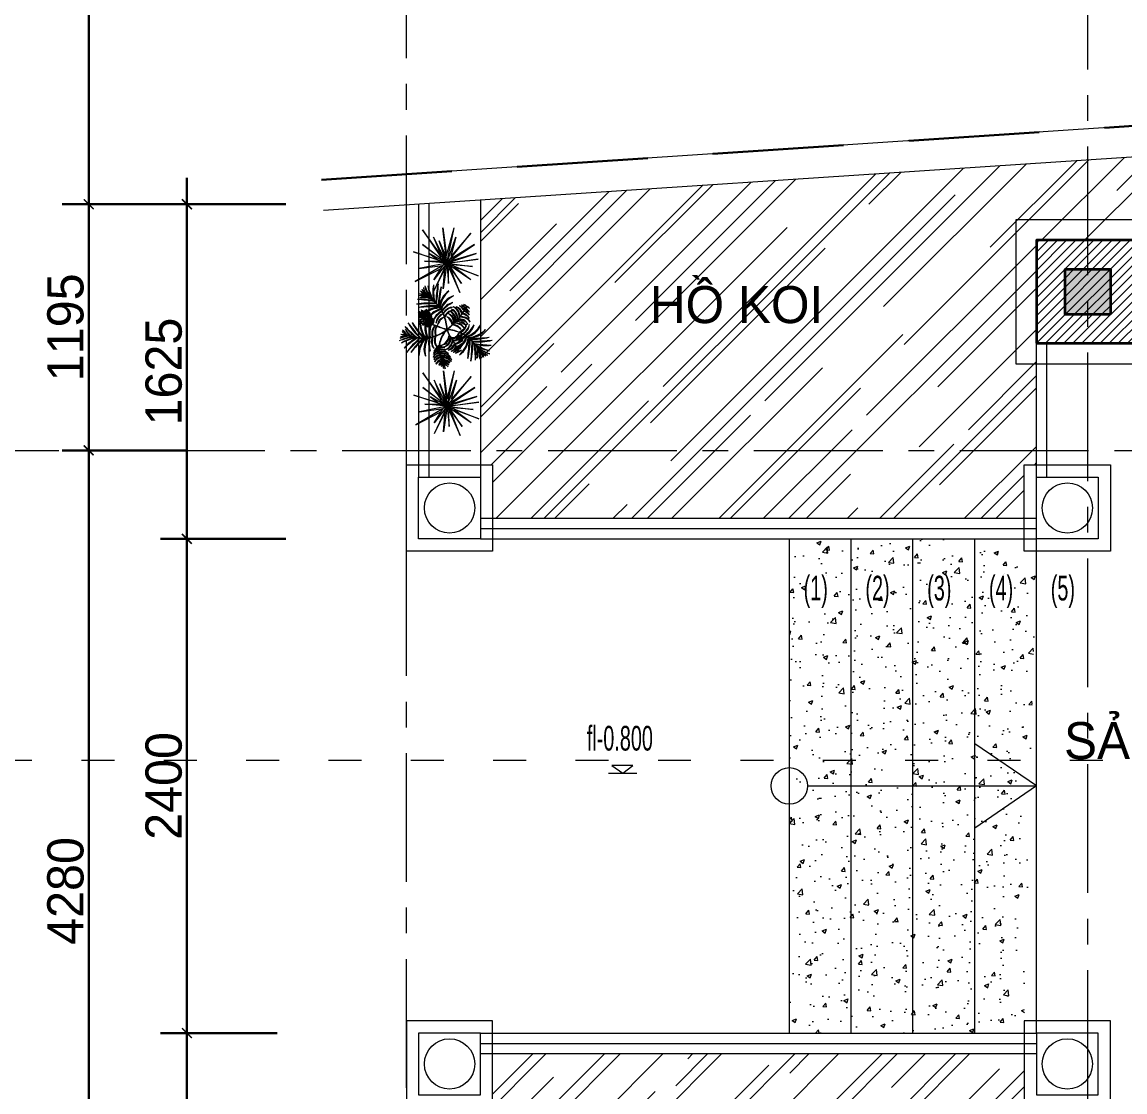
# Model space of a CAD drawing. Header units: millimetres. Extents: x 1832547 to 2001569, y -558009 to -417808.
# Drawn here: x 1881402 to 1886758, y -474091 to -468895 of the extents above; entities that cross this region are included whole.
import ezdxf
from ezdxf.enums import TextEntityAlignment as Align

# ---------------------------------------------------------------- set-up
doc = ezdxf.new("R2010")
doc.units = ezdxf.units.MM
doc.header["$MEASUREMENT"] = 0
for name, pattern in [('ACAD_ISO03W100', [30, 12, -18]), ('CENTER', [2, 1.25, -0.25, 0.25, -0.25]), ('HIDDEN', [9.525, 6.35, -3.175])]:
    doc.linetypes.add(name, pattern=pattern)
doc.layers.get('0').update_dxf_attribs({"linetype": 'CONTINUOUS'})
doc.layers.get('DEFPOINTS').update_dxf_attribs({"linetype": 'CONTINUOUS'})
for name, color, linetype, lineweight in [('CA. TUONG', 30, 'CONTINUOUS', 30), ('CA.cat 30', 30, 'CONTINUOUS', 35), ('CA.cot', 2, 'CONTINUOUS', 35), ('CA.dim 08', 8, 'CONTINUOUS', 13), ('CA.noi that 15', 15, 'CONTINUOUS', 9), ('CA.TEXT', 7, 'CONTINUOUS', 15), ('CA.thay 145', 145, 'CONTINUOUS', 18), ('CA.tim 67', 67, 'CENTER', 9), ('CA.vat lieu 08', 8, 'CONTINUOUS', 5), ('CA.vat lieu 179', 179, 'CONTINUOUS', 5), ('NP-THÉP', 5, 'CONTINUOUS', 15)]:
    doc.layers.add(name, color=color, linetype=linetype, lineweight=lineweight)
doc.styles.add('chu ghi chu', font='nghia5.shx', dxfattribs={"height": 200})
doc.styles.get("Standard").update_dxf_attribs({"font": 'roman.shx'})
doc.styles.add('ZENI2', font='Vhavanb.ttf')
doc.dimstyles.new('CA 80', dxfattribs={"dimscale": 0.8, "dimtxt": 220, "dimasz": 60, "dimexe": 160, "dimexo": 0, "dimgap": 30, "dimtad": 1, "dimdec": 0, "dimrnd": 5, "dimzin": 0, "dimdsep": 46, "dimtxsty": 'Standard', "dimblk": 'ARCHTICK', "dimcen": 0.09, "dimdle": 160, "dimclrd": 256, "dimclre": 256, "dimclrt": 255, "dimadec": 0, "dimazin": 0, "dimtfac": 1, "dimtdec": 0, "dimtix": 1, "dimtmove": 2, "dimatfit": 3, "dimldrblk": 'DOT', "dimfxl": 600, "dimfxlon": 1, "dimtolj": 1, "dimtzin": 0, "dimarcsym": 0})

# ---------------------------------------------------------------- blocks, each defined once
blk = doc.blocks.new('A$C6dc074dd')
at = {"layer": 'CA.TEXT'}
for points in [[(116.9, 37.3), (15.3, 37.3), (68.5, 0), (116.9, 37.3)], [(0, 0), (136.9, 0)]]:
    blk.add_lwpolyline(points, dxfattribs=at)
blk = doc.blocks.new('_ArchTick')
at = {"color": 1, "linetype": 'ByBlock', "const_width": 0.15}
blk.add_lwpolyline([(-0.5, -0.5), (0.5, 0.5)], dxfattribs=at)
blk = doc.blocks.new('*D796')
at = {"layer": 'CA.dim 08', "lineweight": -2, "transparency": 16777216}
for p, q in [((1881725.7, -475382.7), (1881725.7, -470846.7)), ((1882205.7, -470974.7), (1881597.7, -470974.7)), ((1882205.7, -475254.7), (1881597.7, -475254.7))]:
    blk.add_line(p, q, dxfattribs=at)
at = {"layer": 'DEFPOINTS', "color": 0, "transparency": 16777216}
for p in [(1881725.7, -470974.7), (1882326.2, -470974.7), (1882326.2, -475254.7)]:
    blk.add_point(p, dxfattribs=at)
at = {"layer": 'CA.dim 08', "lineweight": -2, "transparency": 16777216, "xscale": 48, "yscale": 48, "zscale": 48}
for p, rotation in [((1881725.7, -470974.7), 90), ((1881725.7, -475254.7), 270)]:
    blk.add_blockref('_ArchTick', p, dxfattribs=dict(at, rotation=rotation))
at = {"layer": 'CA.dim 08', "color": 255, "transparency": 16777216, "insert": (1881613.7, -473114.7), "char_height": 176, "attachment_point": 5, "rotation": 90}
blk.add_mtext('\\A1;4280', dxfattribs=at)
blk = doc.blocks.new('_DOT')
at = {"color": 1, "linetype": 'ByBlock'}
blk.add_line((-0.5, 0), (-1, 0), dxfattribs=at)
at = {"color": 1, "linetype": 'ByBlock', "const_width": 0.5}
blk.add_lwpolyline([(-0.25, 0, 1), (0.25, 0, 1)], format="xyb", close=True, dxfattribs=at)
blk = doc.blocks.new('*D797')
at = {"layer": 'CA.dim 08', "lineweight": -2, "transparency": 16777216}
for p, q in [((1881725.7, -469907.5), (1881725.7, -465966.7)), ((1882205.7, -466094.7), (1881597.7, -466094.7)), ((1882205.7, -469779.5), (1881597.7, -469779.5))]:
    blk.add_line(p, q, dxfattribs=at)
at = {"layer": 'DEFPOINTS', "color": 0, "transparency": 16777216}
for p in [(1881725.7, -466094.7), (1882326.2, -466094.7), (1882378.6, -469779.5)]:
    blk.add_point(p, dxfattribs=at)
at = {"layer": 'CA.dim 08', "lineweight": -2, "transparency": 16777216, "xscale": 48, "yscale": 48, "zscale": 48}
for p, rotation in [((1881725.7, -466094.7), 90), ((1881725.7, -469779.5), 270)]:
    blk.add_blockref('_ArchTick', p, dxfattribs=dict(at, rotation=rotation))
at = {"layer": 'CA.dim 08', "color": 255, "transparency": 16777216, "insert": (1881613.7, -467937.1), "char_height": 176, "attachment_point": 5, "rotation": 90}
blk.add_mtext('\\A1;3685', dxfattribs=at)
blk = doc.blocks.new('*D806')
at = {"layer": 'CA.dim 08', "lineweight": -2, "transparency": 16777216}
for p, q in [((1882202.6, -475532.7), (1882202.6, -473676.7)), ((1882640.4, -473804.7), (1882074.6, -473804.7)), ((1882640.4, -475404.7), (1882074.6, -475404.7))]:
    blk.add_line(p, q, dxfattribs=at)
at = {"layer": 'DEFPOINTS', "color": 0, "transparency": 16777216}
for p in [(1882202.6, -473804.7), (1882640.4, -473804.7), (1882640.4, -475404.7)]:
    blk.add_point(p, dxfattribs=at)
at = {"layer": 'CA.dim 08', "lineweight": -2, "transparency": 16777216, "xscale": 48, "yscale": 48, "zscale": 48}
for p, rotation in [((1882202.6, -473804.7), 90), ((1882202.6, -475404.7), 270)]:
    blk.add_blockref('_ArchTick', p, dxfattribs=dict(at, rotation=rotation))
at = {"layer": 'CA.dim 08', "color": 255, "transparency": 16777216, "insert": (1882090.6, -474604.7), "char_height": 176, "attachment_point": 5, "rotation": 90}
blk.add_mtext('\\A1;1600', dxfattribs=at)
blk = doc.blocks.new('*D807')
at = {"layer": 'CA.dim 08', "lineweight": -2, "transparency": 16777216}
for p, q in [((1882202.6, -473932.7), (1882202.6, -471276.7)), ((1882682.6, -471404.7), (1882074.6, -471404.7)), ((1882640.4, -473804.7), (1882074.6, -473804.7))]:
    blk.add_line(p, q, dxfattribs=at)
at = {"layer": 'DEFPOINTS', "color": 0, "transparency": 16777216}
for p in [(1882202.6, -471404.7), (1884017.5, -471404.7), (1882640.4, -473804.7)]:
    blk.add_point(p, dxfattribs=at)
at = {"layer": 'CA.dim 08', "lineweight": -2, "transparency": 16777216, "xscale": 48, "yscale": 48, "zscale": 48}
for p, rotation in [((1882202.6, -471404.7), 90), ((1882202.6, -473804.7), 270)]:
    blk.add_blockref('_ArchTick', p, dxfattribs=dict(at, rotation=rotation))
at = {"layer": 'CA.dim 08', "color": 255, "transparency": 16777216, "insert": (1882090.6, -472604.7), "char_height": 176, "attachment_point": 5, "rotation": 90}
blk.add_mtext('\\A1;2400', dxfattribs=at)
blk = doc.blocks.new('*D808')
at = {"layer": 'CA.dim 08', "lineweight": -2, "transparency": 16777216}
for p, q in [((1882202.6, -471532.7), (1882202.6, -469651.5)), ((1882682.6, -469779.5), (1882074.6, -469779.5)), ((1882682.6, -471404.7), (1882074.6, -471404.7))]:
    blk.add_line(p, q, dxfattribs=at)
at = {"layer": 'DEFPOINTS', "color": 0, "transparency": 16777216}
for p in [(1882202.6, -469779.5), (1883328, -469779.5), (1884017.5, -471404.7)]:
    blk.add_point(p, dxfattribs=at)
at = {"layer": 'CA.dim 08', "lineweight": -2, "transparency": 16777216, "xscale": 48, "yscale": 48, "zscale": 48}
for p, rotation in [((1882202.6, -469779.5), 90), ((1882202.6, -471404.7), 270)]:
    blk.add_blockref('_ArchTick', p, dxfattribs=dict(at, rotation=rotation))
at = {"layer": 'CA.dim 08', "color": 255, "transparency": 16777216, "insert": (1882090.6, -470592.1), "char_height": 176, "attachment_point": 5, "rotation": 90}
blk.add_mtext('\\A1;1625', dxfattribs=at)
blk = doc.blocks.new('*D811')
at = {"layer": 'CA.dim 08', "lineweight": -2, "transparency": 16777216}
for p, q in [((1881725.7, -469651.5), (1881725.7, -471102.7)), ((1882001.2, -469779.5), (1881597.7, -469779.5)), ((1882001.2, -470974.7), (1881597.7, -470974.7))]:
    blk.add_line(p, q, dxfattribs=at)
at = {"layer": 'DEFPOINTS', "color": 0, "transparency": 16777216}
for p in [(1882001.2, -469779.5), (1881725.7, -470974.7), (1882001.2, -470974.7)]:
    blk.add_point(p, dxfattribs=at)
at = {"layer": 'CA.dim 08', "lineweight": -2, "transparency": 16777216, "xscale": 48, "yscale": 48, "zscale": 48}
for p, rotation in [((1881725.7, -469779.5), 90), ((1881725.7, -470974.7), 270)]:
    blk.add_blockref('_ArchTick', p, dxfattribs=dict(at, rotation=rotation))
at = {"layer": 'CA.dim 08', "color": 255, "transparency": 16777216, "insert": (1881613.7, -470377.1), "char_height": 176, "attachment_point": 5, "rotation": 90}
blk.add_mtext('\\A1;1195', dxfattribs=at)
blk = doc.blocks.new('A$Ccce9e104')
at = {"layer": 'CA.vat lieu 08'}
h = blk.add_hatch(color=256, dxfattribs=at)
h.dxf.hatch_style = 1
h.paths.add_polyline_path([(220, 220), (220, 0), (0, 0), (0, 220)])
at = {"layer": 'CA.cot'}
blk.add_lwpolyline([(220, 220), (220, 0), (0, 0), (0, 220)], close=True, dxfattribs=at)
blk = doc.blocks.new('222222222222222333')
at = {"layer": 'CA.vat lieu 179'}
h = blk.add_hatch(dxfattribs=at)
h.set_pattern_fill('ANSI31', color=256, scale=250, double=1)
h.set_pattern_definition([(45, (-7076907.124, 953930.03), (-22.09708691, 22.09708691), [])])
h.paths.add_polyline_path([(-250, -250), (250, -250), (250, 250), (-250, 250)])
at = {"layer": 'CA.cat 30'}
blk.add_lwpolyline([(-250, -250), (250, -250), (250, 250), (-250, 250)], close=True, dxfattribs=at)
at = {"layer": 'CA.thay 145'}
blk.add_lwpolyline([(-350, -350), (350, -350), (350, 350), (-350, 350)], close=True, dxfattribs=at)
at = {"layer": 'CA.cot', "rotation": 270}
blk.add_blockref('A$Ccce9e104', (-110, 110), dxfattribs=at)
blk = doc.blocks.new('cay')
for p, q in [((966236, -116595), (966013, -116286)), ((966013, -116286), (966185, -116544)), ((966236, -116595), (966202, -116269)), ((966202, -116269), (966236, -116526)), ((966236, -116595), (966305, -116269)), ((966236, -116526), (966305, -116269)), ((966236, -116595), (966116, -116355)), ((966116, -116355), (966182, -116520)), ((966236, -116595), (966168, -116389)), ((966168, -116389), (966231, -116548)), ((966236, -116595), (966459, -116321)), ((966236, -116595), (966322, -116355)), ((966459, -116321), (966274, -116534)), ((966322, -116355), (966274, -116534)), ((966236, -116595), (965928, -116492)), ((965928, -116492), (966150, -116561)), ((966236, -116595), (966013, -116423)), ((966013, -116423), (966219, -116578)), ((966236, -116595), (966493, -116423)), ((966493, -116423), (966270, -116561)), ((966236, -116595), (965945, -116766)), ((966236, -116595), (965979, -116646)), ((966236, -116595), (966030, -116578)), ((966030, -116578), (966185, -116578)), ((966236, -116595), (966082, -116509)), ((966082, -116509), (966150, -116561)), ((966236, -116595), (966116, -116852)), ((966236, -116595), (966116, -116749)), ((966236, -116595), (966202, -116835)), ((966236, -116595), (966510, -116509)), ((966236, -116595), (966528, -116561)), ((966236, -116595), (966356, -116869)), ((966236, -116595), (966528, -116715)), ((966236, -116595), (966253, -116784)), ((966236, -116595), (966476, -116629)), ((966236, -116595), (966373, -116784)), ((966236, -116595), (966459, -116749)), ((966510, -116509), (966270, -116578)), ((966528, -116561), (966270, -116595)), ((965945, -116766), (966178, -116649)), ((965979, -116646), (966199, -116617)), ((966116, -116749), (966199, -116617)), ((966219, -116646), (966116, -116852)), ((966202, -116835), (966219, -116646)), ((966253, -116784), (966253, -116646)), ((966373, -116784), (966270, -116629)), ((966356, -116869), (966270, -116646)), ((966476, -116629), (966288, -116612)), ((966528, -116715), (966305, -116629)), ((966305, -116629), (966459, -116749)), ((966116, -116852), (966116, -116852)), ((966093, -117157), (966093, -117157)), ((966099, -117163), (966099, -117163)), ((966124, -117174), (966125, -117174)), ((966126, -117171), (966126, -117171)), ((966150, -117168), (966150, -117168)), ((966257, -117264), (966257, -117264)), ((966236, -117918), (966013, -117610)), ((966013, -117610), (966185, -117867)), ((966236, -117918), (966202, -117592)), ((966202, -117592), (966236, -117850)), ((966208, -117539), (966219, -117573)), ((966236, -117918), (966305, -117592)), ((966236, -117850), (966305, -117592)), ((966236, -117918), (966116, -117678)), ((966116, -117678), (966182, -117844)), ((966236, -117918), (966168, -117712)), ((966168, -117712), (966231, -117872)), ((966236, -117918), (966459, -117644)), ((966236, -117918), (966322, -117678)), ((966459, -117644), (966274, -117857)), ((966322, -117678), (966274, -117857)), ((966236, -117918), (965928, -117815)), ((965928, -117815), (966150, -117884)), ((966236, -117918), (966013, -117747)), ((966013, -117747), (966219, -117901)), ((966236, -117918), (966493, -117747)), ((966493, -117747), (966270, -117884)), ((966236, -117918), (965945, -118090)), ((966236, -117918), (965979, -117970)), ((966236, -117918), (966030, -117901)), ((966030, -117901), (966185, -117901)), ((966236, -117918), (966082, -117832)), ((966082, -117832), (966150, -117884)), ((966236, -117918), (966116, -118175)), ((966236, -117918), (966116, -118072)), ((966236, -117918), (966202, -118158)), ((966236, -117918), (966510, -117832)), ((966236, -117918), (966528, -117884)), ((966236, -117918), (966356, -118192)), ((966236, -117918), (966528, -118038)), ((966236, -117918), (966253, -118107)), ((966236, -117918), (966476, -117952)), ((966236, -117918), (966373, -118107)), ((966236, -117918), (966459, -118072)), ((966510, -117832), (966270, -117901)), ((966528, -117884), (966270, -117918)), ((965945, -118090), (966178, -117973)), ((965979, -117970), (966199, -117940)), ((966116, -118072), (966199, -117940)), ((966219, -117970), (966116, -118175)), ((966202, -118158), (966219, -117970)), ((966253, -118107), (966253, -117970)), ((966373, -118107), (966270, -117952)), ((966356, -118192), (966270, -117970)), ((966476, -117952), (966288, -117935)), ((966528, -118038), (966305, -117952)), ((966305, -117952), (966459, -118072))]:
    blk.add_line(p, q)
for points in [[(966418, -117002, 0.00206), (966421, -116996, 0.086941)], [(966420, -117003, 0.001961), (966424, -116997)], [(966301, -117150, 0.179749), (966268, -117077, -0.347789)], [(966269, -117044, -0.003736), (966271, -117043, 0.294809)], [(966318, -117101, 0.246361), (966271, -117043, -0.048035), (966294, -117035, -0.195329), (966332, -117112, 0.032147)], [(966280, -117081, -0.229229), (966305, -117146)], [(966294, -117035, -0.001903), (966295, -117034, 0.004287), (966294, -117034, 0.359478)], [(966317, -117134, 0.089256), (966308, -117094, 0.239259)], [(966318, -117132, 0.097476), (966318, -117101, 0.362473)], [(966350, -117096, 0.00072), (966352, -117094, 0.086941)], [(966352, -117098, 0.000569), (966354, -117097)], [(966374, -117066, 0.002758), (966379, -117059, 0.086941)], [(966377, -117067, 0.002406), (966381, -117061)], [(966393, -117039, 0.002878), (966398, -117032, 0.086941)], [(966396, -117041, 0.002559), (966401, -117034)], [(966406, -117020, 0.002622), (966411, -117013, 0.086941)], [(966409, -117021, 0.00239), (966413, -117015)], [(966294, -117162, -0.290683), (966365, -117211, 0.200061), (966288, -117167, 0.204545)], [(966367, -117171, 0.148044), (966304, -117152, 0.236606)], [(966307, -117148, -0.183268), (966363, -117159, 0.232701)], [(966353, -117139, 0.075449), (966319, -117136, 0.232803)], [(966348, -117131, 0.085229), (966321, -117134, 0.351414)], [(966333, -117116, 0.003602), (966334, -117114, -0.039649)], [(966334, -117120, -0.009368), (966338, -117119, 0.377655)], [(966337, -117117, 0.003168), (966336, -117118, 0.391787)], [(966371, -117231, 0.237435), (966414, -117177, -0.008495), (966416, -117180, 0.01585), (966414, -117176, 0.048298), (966415, -117161, -0.020925), (966412, -117171, 0.248521), (966348, -117131, 0.02818)], [(966353, -117139, -0.14981), (966411, -117174, -0.124183), (966372, -117224, 0.098921)], [(966367, -117171, -0.081837), (966394, -117196, 0.153952), (966363, -117159, 0.041473)], [(966412, -117171, -0.005146), (966411, -117174, 0.369533)], [(966414, -117177, 0.005309), (966414, -117176, -0.020925)], [(966351, -117239, -0.363818), (966274, -117299, 0.196473), (966351, -117239, 0.196473)], [(966277, -117340, 0.075374), (966287, -117307, 0.251822)], [(966288, -117309, -0.088667), (966286, -117337, 0.251822)], [(966350, -117285, -0.129352), (966294, -117312, 0.431375), (966294, -117312, 0.119795), (966338, -117302)], [(966304, -117329, -0.003436), (966309, -117338, 0.029333), (966323, -117337, 0.094066), (966402, -117265, 0.016631), (966381, -117253, -0.1786)], [(966335, -117385, 0.140523), (966418, -117276, 0.010124), (966406, -117268, -0.138829), (966342, -117331, 0.106077), (966383, -117304, -0.267567), (966313, -117345, -0.007749), (966325, -117367, 0.133418), (966377, -117337, -0.197101), (966329, -117374, -0.003808), (966335, -117386)], [(966313, -117290, 0.160202), (966359, -117271, 0.366572)], [(966334, -117305, 0.144874), (966392, -117274, -0.254884), (966325, -117313, -0.048866)], [(966334, -117305, -0.017782), (966326, -117306)], [(966363, -117261, -0.086364), (966329, -117278)], [(966381, -117253, -0.1786), (966338, -117302, -0.008554)], [(966350, -117285, 0.090284), (966378, -117252, 0.008097), (966368, -117246, -0.027842)], [(966372, -117224, -0.043602), (966353, -117236, 0.369533)], [(966354, -117237, 0.058472), (966371, -117231, -0.020925)], [(966363, -117261, 0.035297), (966375, -117251, -0.366572), (966375, -117251, -0.08219), (966359, -117271, -0.031169)], [(966378, -117252, -0.002616), (966381, -117253)], [(966384, -117251, 0.003177), (966380, -117249, 0.040866)], [(966402, -117265, -0.003885), (966406, -117268)], [(966408, -117266, 0.004157), (966403, -117263, 0.040866)], [(966418, -117276, -0.003104), (966421, -117279)], [(966425, -117277, 0.003859), (966420, -117274, 0.040866)], [(966433, -117288, -0.001743), (966435, -117289)], [(966438, -117288, 0.002276), (966436, -117286, 0.040866)], [(966443, -117296, -0.007125), (966451, -117303)], [(966454, -117302, 0.008209), (966446, -117294, 0.040866)], [(966305, -117312, 0.062421), (966325, -117313, -0.163076)], [(966323, -117337, -0.014945), (966308, -117345, 0.056899), (966342, -117331, 0.197286)], [(966311, -117347, 0.000772), (966310, -117345), (966309, -117344)], [(966327, -117376, 0.002878), (966322, -117368)], [(966375, -117362, -0.082287), (966329, -117394, 0.030096)], [(966332, -117387, 0.003081), (966335, -117385, 0.176085)], [(966469, -117321, -0.004048), (966473, -117325)], [(966475, -117323, 0.003791), (966471, -117319, 0.040866)], [(966488, -117342, -0.006188), (966493, -117349)], [(966493, -117344, 0.004036), (966490, -117340, 0.040866)], [(966505, -117361, 0.005709), (966501, -117354, 0.040866)], [(966512, -117375, -0.010919), (966519, -117389)], [(966518, -117381, 0.006714), (966513, -117372, 0.040866)], [(966532, -117407, 0.003648), (966530, -117402, 0.040866)], [(966540, -117432, -0.000462), (966540, -117432)], [(966543, -117430, 0.000378), (966543, -117430, 0.040866)]]:
    blk.add_lwpolyline(points, format="xyb")
for centre, radius, start, end in [((966448, -116862), 342, 168.9021, 194.4506), ((967329, -116805), 1217, 179.557, 186.8761), ((966674, -116940), 538, 163.6104, 182.7816), ((969976, -117247), 3846, 173.1423, 175.8638), ((966015, -116747), 149, 255.0893, 276.0864), ((966010, -116812), 85.7, 246.6314, 284.0746), ((965975, -116989), 109, 61.6832, 87.6321), ((965834, -117504), 641, 73.045, 76.8486), ((965949, -116931), 87.5, 28.3843, 59.594), ((965884, -116991), 174, 34.4073, 51.1582), ((965929, -116908), 105, 8.2271, 41.1459), ((965659, -117030), 399, 20.0856, 28.6164), ((966273, -116754), 262, 195.1017, 215.6944), ((966166, -116808), 147, 185.7165, 221.2689), ((965884, -117214), 351, 65.3127, 67.04), ((965834, -117504), 641, 72.4667, 73.045), ((965884, -117214), 354, 65.1558, 66.4558), ((965949, -116931), 87.5, 25.9715, 28.3843), ((965884, -117214), 351, 57.3801, 65.2069), ((965884, -117214), 351, 65.2069, 65.3127), ((966586, -116620), 583, 198.4741, 211.5781), ((966297, -116762), 267, 189.3067, 216.3337), ((965884, -117214), 354, 60.935, 65.0692), ((965884, -117214), 354, 65.0692, 65.1558), ((966976, -116556), 949, 195.2983, 203.7473), ((966467, -116747), 411, 188.3549, 206.9813), ((966780, -116999), 623, 162.9042, 178.9663), ((967877, -117096), 1716, 170.6076, 176.6921), ((966355, -117010), 185, 122.3971, 178.4618), ((966426, -117047), 257, 131.5197, 171.2622), ((966346, -117065), 173, 106.5323, 164.4426), ((966412, -117121), 249, 117.5425, 157.0654), ((966066, -117502), 538, 82.7264, 101.8489), ((966111, -120818), 3846, 89.5963, 92.3171), ((966004, -117272), 342, 71.6757, 96.5572), ((965878, -118145), 1217, 78.6148, 85.9023), ((966115, -117613), 623, 86.2551, 102.5551), ((966124, -118715), 1716, 88.7552, 94.8517), ((966028, -117022), 113, 66.6506, 111.5816), ((966015, -117133), 218, 71.0609, 97.5626), ((965884, -117214), 354, 60.0989, 60.935), ((965884, -117214), 354, 56.1424, 60.0989), ((965884, -117214), 351, 54.8777, 57.3801), ((965884, -117214), 354, 54.6037, 56.1424), ((965884, -117214), 351, 49.6225, 54.8777), ((965884, -117214), 354, 52.3396, 54.6037), ((965884, -117214), 354, 51.0311, 52.3396), ((965884, -117214), 354, 48.9943, 51.0311), ((965884, -117214), 351, 48.2043, 49.6225), ((965884, -117214), 354, 48.0693, 48.9943), ((965884, -117214), 351, 44.5395, 48.2043), ((965884, -117214), 354, 44.4674, 48.0693), ((965884, -117214), 351, 43.6118, 44.5395), ((965884, -117214), 354, 43.5985, 44.4674), ((965884, -117214), 351, 39.3927, 43.6118), ((965884, -117214), 354, 39.7245, 43.5985), ((965884, -117214), 351, 37.7599, 39.3927), ((965884, -117214), 354, 37.8432, 39.7245), ((965884, -117214), 351, 36.001, 37.7599), ((965884, -117214), 354, 36.2247, 37.8432), ((966331, -117121), 164, 104.1816, 148.7495), ((966417, -117217), 285, 116.4412, 141.8382), ((966273, -117077), 80.4, 347.8447, 71.9154), ((966236, -117097), 115, 0.4592, 56.997), ((966301, -117076), 80.4, 12.2073, 71.9154), ((966263, -117096), 115, 14.9172, 56.997), ((966327, -117069), 80.4, 27.4467, 71.9154), ((966290, -117088), 115, 25.3312, 56.997), ((966347, -117061), 80.4, 37.28, 71.9154), ((966309, -117081), 115, 32.2945, 56.997), ((966368, -117056), 80.4, 47.1995, 71.9154), ((966330, -117076), 115, 40.2203, 56.997), ((965728, -116580), 809, 327.637, 328.5431), ((965728, -116580), 812, 327.5971, 328.579), ((966421, -117032), 29.5, 34.365, 90.8018), ((966429, -116971), 27, 255.2037, 258.5786), ((966416, -117029), 32.3, 23.6753, 75.4825), ((965996, -117026), 35.5, 226.3267, 275.7028), ((965993, -117039), 25.9, 211.5261, 281.6155), ((965951, -117019), 104, 282.0833, 310.7471), ((963540, -112991), 4757, 300.818, 301.1188), ((965975, -117041), 35.5, 273.7009, 314.7466), ((965949, -117008), 86.4, 289.256, 309.6479), ((965982, -117053), 36.9, 262.3804, 312.7495), ((965980, -117046), 51.4, 266.6305, 307.6985), ((965990, -117065), 35.3, 247.901, 312.3841), ((965969, -117075), 34.2, 24.4963, 74.0527), ((965940, -117102), 71.9, 34.3767, 57.1816), ((965980, -117062), 58.7, 281.5428, 316.7221), ((966079, -117026), 89.3, 205.176, 207.0579), ((965998, -117064), 0, 154.0795, 154.0795), ((966293, -116912), 331, 207.7778, 209.2789), ((965946, -117043), 57.9, 341.6979, 14.256), ((965967, -117048), 39.8, 333.3645, 29.0149), ((966193, -116967), 214, 207.2134, 209.1685), ((966193, -116967), 217, 209.4481, 211.151), ((965954, -117038), 61.6, 326.8987, 8.126), ((966193, -116967), 214, 209.1685, 210.8691), ((966193, -116967), 217, 211.151, 213.3718), ((965962, -117047), 56.1, 327.1626, 18.0906), ((966193, -116967), 214, 210.8691, 211.6075), ((966157, -117192), 185, 142.4762, 143.0623), ((966188, -117267), 257, 133.5384, 133.9397), ((966157, -117192), 185, 135.7427, 142.4762), ((966188, -117267), 257, 130.0501, 133.5384), ((966193, -116967), 214, 211.6886, 213.1894), ((966193, -116967), 217, 213.3718, 214.641), ((965951, -117039), 77.6, 323.7989, 336.7422), ((966193, -116967), 214, 213.1894, 214.4543), ((966232, -116936), 267, 215.3871, 217.1353), ((965964, -117048), 66.5, 322.2189, 345.2084), ((966193, -116967), 214, 214.4543, 216.4286), ((966143, -117009), 152, 215.6415, 218.0232), ((965949, -117040), 90.1, 322.2833, 348.3918), ((966193, -116967), 214, 216.4286, 218.3996), ((966188, -117267), 257, 128.4101, 130.0501), ((966207, -116956), 235, 218.6099, 221.435), ((965951, -117039), 77.6, 341.6569, 5.0735), ((965954, -117050), 87.4, 324.4251, 356.4472), ((966157, -117192), 185, 133.7054, 135.7427), ((966193, -116967), 214, 218.3996, 221.3077), ((965964, -117048), 66.5, 350.6527, 13.7734), ((966188, -117267), 257, 125.7523, 128.4101), ((966157, -117192), 185, 129.7957, 133.7054), ((965957, -117049), 96.2, 321.6858, 1.0051), ((965971, -117057), 85.5, 319.403, 7.6499), ((966188, -117267), 257, 124.761, 125.7523), ((965954, -117050), 87.4, 0.9888, 14.2105), ((965949, -117040), 90.1, 353.1429, 7.2078), ((966157, -117192), 185, 128.7567, 129.7957), ((966157, -117192), 185, 124.5213, 128.7567), ((966188, -117267), 257, 121.6912, 124.761), ((965957, -117055), 110, 322.3912, 7.6991), ((965971, -117057), 85.5, 12.5063, 23.5338), ((965957, -117049), 96.2, 5.4885, 15.7577), ((966157, -117192), 185, 123.8055, 124.5213), ((966259, -117262), 249, 136.2481, 146.213), ((966188, -117267), 257, 120.9742, 121.6912), ((966157, -117192), 185, 120.028, 123.8055), ((966209, -117192), 173, 145.2862, 153.1622), ((966188, -117267), 257, 118.315, 120.9742), ((965987, -117070), 93.9, 318.0066, 347.7301), ((965997, -117079), 87.3, 318.3561, 355.9903), ((965978, -117065), 93.3, 20.7063, 23.646), ((965957, -117055), 110, 11.7655, 14.3577), ((966157, -117192), 185, 86.5573, 119.7822), ((966157, -117192), 185, 119.7822, 120.028), ((966188, -117267), 257, 117.8751, 118.315), ((965978, -117065), 93.3, 342.0564, 16.0934), ((966209, -117192), 173, 137.8704, 145.2862), ((966188, -117267), 257, 94.1086, 117.8751), ((966012, -117085), 80.1, 314.7318, 5.1296), ((966027, -117097), 68.7, 314.3775, 16.4674), ((965997, -117079), 87.3, 3.8825, 20.8369), ((965987, -117070), 93.9, 356.2401, 13.7247), ((966259, -117262), 249, 134.6217, 136.2481), ((966209, -117192), 173, 136.3908, 137.8704), ((966047, -117106), 57.2, 308.6491, 1.5678), ((966209, -117192), 173, 100.2614, 136.3908), ((966259, -117262), 249, 108.3294, 134.6217), ((966045, -117112), 59.7, 315.6347, 6.9752), ((966093, -117078), 0.628, 101.2006, 162.6526), ((966260, -117187), 164, 115.7628, 161.2778), ((966349, -117281), 285, 123.5964, 149.0181), ((966256, -117179), 124, 135.738, 167.1043), ((966231, -117155), 95.3, 107.8956, 148.7327), ((966226, -117171), 76.5, 98.6993, 178.2029), ((966272, -117211), 130, 116.4514, 160.328), ((965884, -117214), 351, 35.6014, 36.001), ((966256, -117179), 124, 115.5055, 135.738), ((965884, -117214), 354, 35.703, 36.2247), ((965884, -117214), 351, 33.1795, 35.6014), ((965884, -117214), 354, 33.46, 35.703), ((965884, -117214), 351, 32.468, 33.1795), ((965884, -117214), 354, 32.5756, 33.46), ((965884, -117214), 351, 30.0288, 32.468), ((965884, -117214), 354, 30.2667, 32.5756), ((965884, -117214), 351, 29.193, 30.0288), ((965884, -117214), 354, 29.3139, 30.2667), ((965884, -117214), 351, 25.2737, 29.193), ((965884, -117214), 354, 25.6304, 29.3139), ((965884, -117214), 351, 24.7264, 25.2737), ((966290, -117100), 95.3, 87.5895, 155.7864), ((965884, -117214), 354, 24.9024, 25.6304), ((965884, -117214), 351, 22.9912, 24.7264), ((966312, -117127), 124, 98.355, 149.7951), ((965884, -117214), 354, 22.8947, 24.9024), ((965884, -117214), 351, 1.0304, 22.9912), ((965884, -117214), 354, 1.1999, 22.8947), ((966290, -117111), 76.5, 151.9206, 165.3061), ((966327, -117160), 130, 138.5012, 148.4876), ((966290, -117111), 76.5, 87.1991, 151.9206), ((966327, -117160), 130, 116.5039, 138.5012), ((966173, -117188), 115, 11.6519, 56.997), ((966211, -117169), 80.4, 6.0584, 71.9154), ((966225, -117140), 80.4, 46.8501, 71.9154), ((966187, -117159), 115, 45.5105, 56.997), ((966202, -117137), 115, 21.7247, 54.0588), ((966255, -117100), 80.4, 349.382, 71.9154), ((966217, -117119), 115, 47.9148, 56.997), ((965728, -116580), 809, 318.5692, 320.3414), ((965728, -116580), 812, 318.5511, 320.318), ((965728, -116580), 809, 320.5065, 323.0188), ((966361, -117212), 115, 37.8333, 94.4927), ((965728, -116580), 812, 320.4483, 323.0639), ((966378, -117173), 80.4, 22.9149, 107.5298), ((966355, -117180), 115, 37.8333, 79.0363), ((965728, -116580), 809, 323.6508, 325.355), ((965728, -116580), 812, 323.6154, 325.3913), ((966371, -117141), 80.4, 22.9149, 82.833), ((966353, -117147), 115, 37.8333, 68.2309), ((965728, -116580), 809, 326.0146, 327.0361), ((965728, -116580), 812, 325.9778, 327.0495), ((966370, -117108), 80.4, 22.9149, 67.5154), ((966354, -117122), 115, 37.8333, 61.1461), ((966370, -117083), 80.4, 22.9149, 57.6262), ((966723, -116334), 1217, 224.0824, 231.3699), ((966134, -116992), 342, 213.4275, 238.309), ((966035, -117090), 218, 212.4221, 238.9238), ((965959, -117171), 113, 198.403, 243.334), ((968920, -114796), 3846, 217.6676, 220.3884), ((966351, -116892), 538, 208.1357, 227.2583), ((967317, -116157), 1716, 215.1329, 221.2295), ((966467, -116858), 623, 207.4296, 223.7296), ((965981, -117062), 59, 262.4715, 280.674), ((965985, -117083), 53.5, 265.8014, 274.2253), ((965993, -117091), 47.2, 254.5686, 264.0632), ((966172, -117160), 185, 173.1023, 223.4274), ((966172, -117160), 185, 167.3186, 172.6491), ((966172, -117160), 185, 172.6491, 173.1023), ((965985, -117083), 53.5, 277.0891, 328.4415), ((965993, -117091), 47.2, 267.533, 329.2506), ((966249, -117136), 257, 176.3142, 180.0324), ((966249, -117136), 257, 180.0324, 180.4603), ((966249, -117136), 257, 180.4603, 215.8761), ((966172, -117160), 185, 166.9224, 167.3186), ((966249, -117136), 257, 176.045, 176.3142), ((966000, -117104), 47, 263.1659, 335.0875), ((966008, -117109), 43.9, 252.4645, 334.0621), ((966013, -117119), 45.2, 262.3371, 303.0671), ((966020, -117121), 44.2, 253.2096, 292.03), ((966021, -117125), 51.4, 279.3135, 285.2926), ((966026, -117120), 55.4, 272.7415, 278.0771), ((966193, -116967), 217, 221.5066, 222.9259), ((966193, -116967), 214, 221.3077, 222.7579), ((966205, -117200), 173, 171.5834, 209.7233), ((966193, -116967), 217, 222.9259, 226.1648), ((966205, -117200), 173, 167.3349, 171.3636), ((966205, -117200), 173, 171.3636, 171.5834), ((966193, -116967), 214, 222.7579, 225.9772), ((966205, -117200), 173, 165.4311, 167.3349), ((966205, -117200), 173, 155.625, 165.4311), ((966291, -117193), 249, 175.2836, 201.6553), ((966193, -116967), 217, 226.1648, 227.7863), ((966020, -117125), 51.4, 296.6783, 337.4483), ((966025, -117120), 55.4, 288.0976, 329.2003), ((966025, -117115), 67.2, 285.5453, 325.1857), ((966043, -117131), 49.3, 269.713, 328.5373), ((966291, -117193), 249, 171.9084, 174.7959), ((966291, -117193), 249, 174.7959, 175.2836), ((966043, -117180), 0.0827, 94.3757, 259.4829), ((966193, -116967), 214, 225.9772, 227.7908), ((966020, -117121), 44.2, 303.3864, 335.8851), ((966291, -117193), 249, 170.1038, 171.9084), ((966291, -117193), 249, 165.453, 170.1038), ((966013, -117119), 45.2, 315.5729, 338.513), ((966193, -116967), 217, 227.7863, 227.9914), ((966193, -116967), 217, 227.9914, 228.7175), ((966209, -117192), 173, 153.1622, 157.5873), ((966193, -116967), 214, 227.7908, 228.3166), ((966193, -116967), 217, 228.7175, 230.6196), ((966291, -117193), 249, 163.7717, 164.6757), ((966193, -116967), 214, 228.3166, 230.5028), ((966291, -117193), 249, 161.4451, 163.7717), ((966042, -117118), 66.2, 279.1146, 314.5422), ((966056, -117127), 56.2, 266.7711, 299.1481), ((966193, -116967), 217, 230.6196, 232.3078), ((966193, -116967), 214, 230.5028, 232.234), ((966193, -116967), 217, 232.3078, 234.5725), ((966193, -116967), 214, 232.234, 234.5429), ((966193, -116967), 217, 234.5725, 236.4372), ((966193, -116967), 214, 234.5429, 236.4984), ((966233, -117243), 164, 156.1483, 194.2219), ((966193, -116967), 217, 236.4372, 238.7646), ((966193, -116967), 214, 236.4984, 238.9474), ((966363, -117250), 285, 164.2941, 186.3883), ((966193, -116967), 217, 238.7646, 240.3214), ((966193, -116967), 214, 238.9474, 240.447), ((966233, -117243), 164, 151.8136, 156.1483), ((966193, -116967), 217, 240.3214, 242.1455), ((966193, -116967), 214, 240.447, 242.1648), ((966363, -117250), 285, 161.981, 164.2941), ((966056, -117127), 56.2, 305.0831, 320.0132), ((966233, -117243), 164, 149.6473, 151.8136), ((966363, -117250), 285, 161.5141, 161.981), ((966042, -117118), 66.2, 318.0662, 320.1058), ((966233, -117243), 164, 148.7069, 149.6473), ((966363, -117250), 285, 160.9666, 161.5141), ((966193, -116967), 217, 242.2959, 242.5384), ((966193, -116967), 214, 242.2318, 242.8361), ((966193, -116967), 217, 242.5384, 244.267), ((966063, -117113), 55.1, 305.6122, 350.5302), ((966193, -116967), 214, 242.8361, 244.3514), ((966193, -116967), 217, 244.267, 244.363), ((966623, -115889), 1377, 247.6577, 248.0388), ((966623, -115889), 1374, 247.6595, 247.6978), ((966077, -117128), 41.1, 306.4505, 7.677), ((966623, -115889), 1374, 247.6978, 248.0326), ((966191, -117244), 95.3, 132.1148, 160.9829), ((966226, -117248), 124, 142.8804, 173.3101), ((966623, -115889), 1377, 248.0388, 248.7896), ((966623, -115889), 1374, 248.0326, 248.7896), ((966200, -117227), 76.5, 130.7419, 211.5966), ((966623, -115889), 1377, 248.8108, 248.842), ((966623, -115889), 1374, 248.8108, 249.5055), ((966623, -115889), 1377, 248.8552, 249.4623), ((966260, -117236), 130, 148.7364, 193.7146), ((966231, -117155), 95.3, 148.7327, 177.8699), ((966623, -115889), 1377, 249.6265, 253.5874), ((966623, -115889), 1374, 249.6387, 253.6218), ((965728, -116580), 809, 309.1398, 318.5692), ((965728, -116580), 812, 309.1906, 318.5511), ((966217, -117119), 115, 0.8891, 3.4661), ((966237, -117210), 136, 44.3786, 44.6261), ((966237, -117210), 136, 42.8701, 43.1015), ((966358, -117195), 80.4, 22.9149, 105.6721), ((966342, -117234), 115, 37.8333, 91.7972), ((966323, -117139), 124, 297.1877, 348.6278), ((966349, -117162), 95.3, 291.1964, 359.3933), ((966239, -117029), 285, 305.1445, 330.5415), ((966331, -117121), 164, 298.2333, 342.8012), ((966335, -117040), 249, 289.9174, 329.4403), ((966387, -117109), 173, 282.5402, 340.4505), ((965932, -117544), 267, 93.651, 120.678), ((966009, -117857), 583, 98.4065, 111.5106), ((965883, -117414), 147, 88.7158, 124.2682), ((965911, -117531), 262, 94.2903, 114.883), ((965727, -116883), 399, 281.3683, 289.8991), ((965808, -117168), 105, 268.8388, 301.7576), ((965845, -117082), 174, 258.8265, 275.5774), ((965841, -117170), 87.5, 250.3907, 281.6781), ((966030, -117684), 411, 103.0034, 121.6298), ((966211, -118196), 949, 106.2373, 114.6864), ((966206, -116714), 641, 233.1361, 236.9078), ((965902, -117153), 109, 222.3526, 248.3015), ((965787, -117292), 85.7, 25.9101, 63.3533), ((965739, -117338), 149, 33.8983, 54.8954), ((966105, -117596), 342, 115.5341, 141.0825), ((966628, -118307), 1217, 123.1086, 130.4276), ((966013, -116937), 351, 243.3996, 244.672), ((966206, -116714), 641, 236.9078, 237.518), ((965841, -117170), 87.5, 281.6781, 284.0132), ((966013, -116937), 354, 244.0524, 244.8289), ((966013, -116937), 351, 244.672, 244.7778), ((966013, -116937), 354, 244.9155, 249.0497), ((966013, -116937), 354, 244.8289, 244.9155), ((966311, -117719), 538, 127.203, 146.3743), ((968668, -120051), 3846, 134.1209, 136.8424), ((966013, -116937), 351, 244.7778, 252.6046), ((966013, -116937), 354, 249.0497, 249.8858), ((966013, -116937), 354, 249.8858, 253.8423), ((966424, -117761), 623, 131.0184, 147.0804), ((967203, -118540), 1716, 133.2926, 139.3771), ((966013, -116937), 351, 252.6046, 255.107), ((966013, -116937), 354, 253.8423, 255.381), ((966013, -116937), 351, 255.107, 260.3621), ((966013, -116937), 354, 255.381, 257.6451), ((966013, -116937), 354, 257.6451, 258.9536), ((966013, -116937), 354, 258.9536, 260.9904), ((966013, -116937), 351, 260.3621, 261.7804), ((966013, -116937), 354, 260.9904, 261.9154), ((966013, -116937), 351, 261.7804, 265.4452), ((966013, -116937), 354, 261.9154, 265.5173), ((966159, -117429), 185, 131.5229, 187.5876), ((966233, -117460), 257, 138.7225, 178.465), ((966013, -116937), 351, 265.4452, 266.3729), ((966013, -116937), 354, 265.5173, 266.3862), ((966013, -116937), 351, 266.3729, 270.592), ((966013, -116937), 354, 266.3862, 270.2601), ((966013, -116937), 354, 270.2601, 272.1415), ((966013, -116937), 351, 270.592, 272.2248), ((966196, -117387), 173, 145.5421, 203.4524), ((966013, -116937), 351, 272.2248, 273.9837), ((966013, -116937), 354, 272.1415, 273.7599), ((966281, -117402), 249, 152.9193, 192.4422), ((966013, -116937), 354, 273.7599, 274.2817), ((966013, -116937), 351, 273.9837, 274.3833), ((966013, -116937), 351, 274.3833, 276.8052), ((966013, -116937), 354, 274.2817, 276.5247), ((966013, -116937), 354, 276.5247, 277.4091), ((966013, -116937), 351, 276.8052, 277.5167), ((966013, -116937), 351, 277.5167, 279.9559), ((966013, -116937), 354, 277.4091, 279.718), ((966229, -117339), 164, 161.2352, 205.8031), ((966358, -117344), 285, 168.1464, 193.5434), ((966013, -116937), 354, 279.718, 280.6708), ((966013, -116937), 351, 279.9559, 280.7917), ((966013, -116937), 351, 280.7917, 284.5381), ((966013, -116937), 354, 280.6708, 284.3542), ((966187, -117322), 95.3, 154.1983, 222.3952), ((966191, -117244), 95.3, 160.9829, 200.5989), ((966222, -117321), 124, 160.1896, 211.6297), ((966013, -116937), 354, 284.3542, 285.0823), ((966226, -117248), 124, 173.3101, 193.3433), ((966013, -116937), 351, 284.5381, 285.1377), ((966013, -116937), 351, 285.1377, 286.9935), ((966013, -116937), 354, 285.0823, 287.09), ((966013, -116937), 351, 286.9935, 290.1606), ((966013, -116937), 354, 287.09, 289.6557), ((966195, -117315), 76.5, 158.0641, 223.7681), ((966195, -117315), 76.5, 144.6786, 158.0641), ((966256, -117311), 130, 171.4835, 205.7736), ((966256, -117311), 130, 161.4971, 171.4835), ((966013, -116937), 354, 289.6557, 289.824), ((966013, -116937), 354, 289.824, 306.3605), ((966013, -116937), 351, 290.1606, 290.1788), ((966013, -116937), 351, 290.1788, 308.8194), ((966420, -117391), 259, 139.3961, 165.9983), ((966420, -117391), 256, 135.9272, 166.1834), ((966144, -117249), 115, 304.4537, 351.8773), ((966179, -117273), 80.4, 296.8995, 3.9263), ((966796, -117017), 593, 199.2446, 204.5203), ((966796, -117017), 590, 199.2298, 204.5048), ((966214, -117562), 351, 63.9915, 85.9142), ((966214, -117562), 354, 64.0881, 85.6654), ((966157, -117268), 115, 317.0017, 352.3111), ((966192, -117292), 80.4, 318.4004, 4.6436), ((965607, -117746), 809, 33.709, 36.5851), ((965607, -117746), 812, 33.6546, 36.5738), ((966295, -117169), 115, 259.256, 277.5534), ((966306, -117210), 80.4, 246.802, 263.8175), ((965607, -117746), 809, 30.9318, 33.5464), ((965607, -117746), 812, 30.9237, 33.4294), ((966311, -117193), 115, 258.7075, 269.7584), ((966323, -117233), 80.4, 245.6704, 253.4773), ((966237, -117210), 99.2, 304.3604, 306.8351), ((966178, -117256), 257, 313.0431, 352.8742), ((966250, -117291), 185, 303.9205, 0.4255), ((966214, -117562), 354, 62.0803, 64.0881), ((966253, -117239), 173, 314.6816, 346.7214), ((966214, -117562), 354, 57.6689, 61.3523), ((966214, -117562), 354, 54.4072, 56.7161), ((966214, -117562), 351, 51.3814, 53.8033), ((966214, -117562), 354, 51.2798, 53.5228), ((964728, -117243), 1716, 352.131, 358.2276), ((965828, -117311), 623, 344.4277, 0.7277), ((966214, -117562), 351, 49.2229, 50.9818), ((966410, -117030), 257, 275.7206, 315.4631), ((966443, -117103), 185, 268.521, 324.5857), ((966214, -117562), 354, 49.1396, 50.758), ((966437, -115578), 1716, 270.2907, 276.3752), ((966214, -117562), 351, 43.371, 47.5901), ((966476, -116679), 623, 268.0165, 284.0785), ((966214, -117562), 354, 43.3843, 47.2582), ((966163, -117476), 66, 91.3016, 148.0107), ((966164, -117454), 61.3, 92.9901, 151.4499), ((966171, -117483), 83.8, 96.3964, 135.8301), ((966174, -117440), 66.9, 100.4845, 153.9811), ((966176, -117460), 78.9, 100.4322, 141.6376), ((966161, -117387), 25.9, 86.1607, 156.6933), ((966165, -117405), 39, 93.784, 135.1514), ((966420, -117391), 259, 176.4692, 178.1998), ((966420, -117391), 259, 178.1998, 180.4278), ((966420, -117391), 259, 180.4278, 181.9825), ((966420, -117391), 259, 181.9825, 184.3182), ((966420, -117391), 259, 173.5367, 174.468), ((966420, -117391), 259, 174.468, 176.4692), ((966420, -117391), 259, 184.3182, 186.1945), ((966420, -117391), 259, 165.9983, 173.5367), ((966420, -117391), 256, 176.1981, 177.9495), ((966193, -117441), 65.6, 70.222, 115.4233), ((966420, -117391), 256, 177.9495, 180.3224), ((966183, -117461), 71.1, 53.777, 105.3576), ((966420, -117391), 256, 180.3224, 181.8288), ((966190, -117462), 68, 59.1844, 112.3619), ((966420, -117391), 256, 181.8288, 184.267), ((966420, -117391), 256, 174.1682, 176.1981), ((966185, -117418), 49, 53.0752, 114.7658), ((966188, -117490), 83.5, 42.106, 105.9422), ((966420, -117391), 256, 184.267, 186.2198), ((966420, -117391), 256, 166.1834, 173.2341), ((966181, -117384), 27.4, 64.6544, 122.5777), ((966188, -117404), 45.7, 84.6456, 119.7367), ((966420, -117391), 256, 173.2341, 174.1682), ((966144, -117249), 115, 296.2033, 304.4537), ((966179, -117273), 80.4, 281.2848, 296.8995), ((966192, -117292), 80.4, 281.2848, 318.4004), ((966157, -117268), 115, 296.2033, 317.0017), ((966208, -117316), 80.4, 281.2848, 345.0875), ((966173, -117293), 115, 296.2033, 335.4991), ((966200, -117297), 115, 296.2033, 338.283), ((966235, -117321), 80.4, 281.2848, 340.9929), ((966225, -117307), 115, 296.2033, 327.8691), ((966260, -117331), 80.4, 281.2848, 325.7535), ((966244, -117317), 115, 296.2033, 317.4887), ((966279, -117341), 80.4, 281.2848, 315.9202), ((965607, -117746), 809, 30.1814, 30.9318), ((965607, -117746), 809, 29.7761, 30.1814), ((966186, -117185), 249, 299.066, 305.9514), ((966253, -117239), 173, 288.0557, 295.8652), ((965607, -117746), 812, 29.7736, 30.1363), ((965607, -117746), 809, 27.8452, 29.5494), ((965607, -117746), 812, 29.5848, 29.7023), ((966264, -117325), 115, 296.2033, 312.9799), ((965607, -117746), 812, 27.2224, 27.8089), ((965607, -117746), 809, 26.3312, 27.1856), ((965607, -117746), 809, 25.5633, 25.9846), ((965607, -117746), 812, 25.6031, 25.9846), ((965607, -117746), 809, 24.6572, 25.5633), ((966305, -117322), 80.4, 295.5741, 330.7608), ((965607, -117746), 812, 24.6212, 25.6031), ((965607, -117746), 809, 24.1849, 24.6572), ((966349, -117378), 29.5, 262.3984, 318.8352), ((965607, -117746), 812, 24.1718, 24.6212), ((966344, -117381), 32.3, 277.7177, 329.525), ((962628, -117146), 3846, 354.6657, 357.3865), ((965937, -117365), 538, 345.1338, 4.2564), ((966396, -113474), 3846, 271.1189, 273.8405), ((966214, -117562), 351, 38.7785, 42.4433), ((966529, -116787), 538, 264.2011, 283.3724), ((966214, -117562), 354, 38.9135, 42.5154), ((965284, -117519), 1217, 1.0805, 8.368), ((966699, -116141), 1217, 260.1067, 267.4257), ((966214, -117562), 354, 35.9517, 37.9885), ((966596, -117018), 342, 252.5322, 278.0806), ((966163, -117439), 342, 350.4256, 15.3071), ((966214, -117562), 351, 32.1051, 37.3602), ((966928, -116506), 949, 243.2354, 251.6845), ((966214, -117562), 354, 32.3791, 34.6432), ((966711, -117005), 411, 240.0015, 258.6279), ((966302, -117435), 218, 349.4202, 15.9219), ((966844, -116893), 583, 235.4046, 248.5087), ((966413, -117428), 113, 335.4011, 20.3321), ((966214, -117562), 354, 26.8839, 30.8404), ((966688, -117174), 267, 230.6491, 257.6761), ((966214, -117562), 351, 21.7759, 29.6027), ((966694, -117198), 262, 231.2884, 251.8811), ((966214, -117562), 354, 21.9136, 26.0478), ((966635, -117302), 147, 225.7139, 261.2663), ((966155, -117479), 61.2, 83.027, 141.4387), ((966159, -117481), 52.6, 84.5443, 167.5426), ((966158, -117489), 53.8, 81.9168, 158.4151), ((966164, -117501), 52.2, 86.3608, 168.2877), ((966165, -117512), 55.9, 85.3524, 157.5863), ((966175, -117526), 56.2, 91.1953, 166.1837), ((966178, -117540), 63.7, 92.0396, 154.9508), ((966198, -117556), 70.2, 104.5418, 158.2807), ((966224, -117613), 123, 108.9542, 137.8705), ((966201, -117544), 42.1, 107.9721, 172.8512), ((966214, -117566), 61.1, 112.783, 154.1217), ((966420, -117391), 259, 186.1945, 188.46), ((966420, -117391), 259, 188.46, 190.1534), ((966420, -117391), 259, 190.1534, 192.9847), ((966192, -117512), 97.3, 53.3949, 105.5451), ((966420, -117391), 256, 186.2198, 188.5227), ((966190, -117530), 104, 39.9153, 102.5552), ((966420, -117391), 256, 188.5227, 190.2523), ((966193, -117545), 112, 47.0275, 102.8935), ((966420, -117391), 256, 190.2523, 193.0973), ((966420, -117391), 259, 192.9847, 194.6095), ((966420, -117391), 259, 194.6095, 197.8452), ((966193, -117557), 111, 37.1062, 101.6371), ((966420, -117391), 256, 193.0973, 194.7678), ((966192, -117585), 130, 46.3945, 98.4883), ((966420, -117391), 256, 194.7678, 197.9869), ((966420, -117391), 259, 197.8452, 199.2652), ((966420, -117391), 259, 199.2652, 202.1923), ((966197, -117569), 102, 37.2185, 101.5123), ((966420, -117391), 256, 197.9869, 199.4328), ((966197, -117589), 115, 44.9945, 99.2128), ((966420, -117391), 256, 199.4328, 202.3342), ((966420, -117391), 259, 202.1923, 204.1805), ((966195, -117591), 104, 46.5417, 96.4921), ((966420, -117391), 256, 202.3342, 204.3054), ((966420, -117391), 259, 204.1805, 206.1201), ((966203, -117602), 107, 53.5444, 98.6288), ((966420, -117391), 256, 204.3054, 206.2773), ((966420, -117391), 259, 206.1201, 207.3854), ((966420, -117391), 259, 207.3854, 209.6145), ((966203, -117582), 79.2, 46.9788, 98.7519), ((966420, -117391), 256, 206.2773, 207.5387), ((966205, -117600), 92.3, 55.6787, 97.1441), ((966420, -117391), 256, 207.5387, 209.8514), ((966299, -117349), 80.4, 281.2848, 304.9021), ((966347, -117415), 1.63, 42.5794, 178.7331), ((966622, -117457), 85.7, 162.9082, 200.3514), ((966688, -117456), 149, 170.8964, 191.8935), ((966214, -117562), 351, 20.7265, 21.6701), ((966442, -117479), 109, 359.3507, 25.2996), ((966436, -117570), 174, 35.8246, 52.5755), ((966499, -117509), 87.5, 58.5388, 61.0113), ((965920, -117593), 641, 14.0114, 14.5161), ((966214, -117562), 354, 21.1601, 21.827), ((966387, -117797), 399, 58.3664, 66.8972), ((966522, -117533), 105, 45.8369, 78.7557), ((965920, -117593), 641, 10.1342, 14.0114), ((966499, -117509), 87.5, 27.3888, 58.5388), ((966208, -117560), 43.9, 107.6186, 158.3718), ((966236, -117621), 103, 110.9414, 131.4962), ((966218, -117572), 42.9, 109.5021, 150.6586), ((969006, -122459), 5663, 119.6305, 119.9342), ((966420, -117391), 259, 209.6145, 211.3157), ((966420, -117391), 256, 209.8514, 211.55), ((966203, -117584), 66.8, 42.6616, 93.8649), ((966420, -117391), 259, 211.3157, 213.1716), ((966227, -117559), 27.8, 133.2357, 208.2144), ((966245, -117563), 43.6, 147.5571, 192.0243), ((966420, -117391), 256, 211.55, 213.492), ((966207, -117597), 73.3, 52.6262, 94.1075), ((966420, -117391), 259, 213.1716, 214.3679), ((966420, -117391), 259, 214.3679, 214.9291), ((966205, -117579), 47.3, 31.7373, 87.8181), ((966420, -117391), 256, 213.492, 214.7196), ((966227, -117559), 27.8, 126.722, 132.9852), ((966227, -117559), 27.8, 132.9852, 133.2357), ((966420, -117391), 256, 214.7196, 214.8677), ((966198, -117604), 68.9, 46.4962, 79.9198), ((966133, -117575), 85.5, 1.2287, 26.232)]:
    blk.add_arc(centre, radius, start, end)
blk = doc.blocks.new('1E3E')
at = {"layer": 'CA.thay 145', "color": 1, "linetype": 'ACAD_ISO03W100', "ltscale": 10}
blk.add_lwpolyline([(791912.4, 808427.6), (808756.6, 808427.6)], dxfattribs=at)
blk = doc.blocks.new('ƯT5T45')
at = {"layer": 'CA.vat lieu 08', "ltscale": 1000}
h = blk.add_hatch(dxfattribs=at)
h.set_pattern_fill('AR-RROOF', color=256, scale=300, angle=45)
h.set_pattern_definition([(45, (1886102.96, -472109.68), (254.558, 678.823), [4500, -600, 1500, -300]), (45, (1886279.03, -471721.5), (-494.268, 70.004), [900, -99, 1800, -225]), (45, (1886028.71, -471823.3), (960.958, 1245.215), [2400, -420, 1200, -300])])
h.paths.add_polyline_path([(1886268.7, -474165), (1886268.7, -473904.7), (1883687.3, -473904.7), (1883687.3, -474164), (1883628, -474164), (1883628, -475254.7), (1886328, -475254.7), (1886328, -474534.7), (1886328, -474165)])
h.paths.add_polyline_path([(1886888.4, -469543.8), (1883628, -469759.7), (1883628, -471045.4), (1883687.3, -471045.4), (1883687.3, -471304.7), (1886268.7, -471304.7), (1886268.7, -471044.4), (1886328, -471044.4), (1886328, -470674.7), (1886328, -469954.7), (1888578, -469954.7), (1888578, -469276.5)])
at = {"layer": 'CA.vat lieu 08'}
h = blk.add_hatch(dxfattribs=at)
h.set_pattern_fill('AR-CONC', color=256, scale=30, double=1)
h.set_pattern_definition([(50, (1885727.96, -472604.68), (215.178, -18.826), [22.5, -247.5]), (355, (1885727.96, -472604.68), (-41.625, 225.658), [18, -198]), (100.451, (1885745.89, -472606.25), (173.553, 206.832), [19.122, -210.343]), (46.184, (1885727.96, -472544.68), (320.17, -49.656), [33.75, -371.25]), (96.636, (1885754.64, -472548.82), (280.4, 292.236), [28.683, -315.514]), (351.184, (1885727.96, -472544.7), (280.4, 292.236), [27, -297]), (21, (1885757.96, -472559.68), (179.072, -120.786), [22.5, -247.5]), (326, (1885757.96, -472559.68), (72.995, 217.545), [18, -198]), (71.451, (1885772.88, -472569.75), (252.067, 96.76), [19.122, -210.343]), (37.5, (1885727.96, -472604.684), (3.648, 99.868), [0, -195.6, 0, -201, 0, -198.75]), (7.5, (1885727.96, -472604.68), (78.921, 118.3235), [0, -114.6, 0, -191.1, 0, -75.75]), (327.5, (1885661.06, -472604.684), (160.1467, -6.7665), [0, -75, 0, -234, 0, -310.5]), (317.5, (1885631.06, -472604.68), (174.956, 30.031), [0, -97.5, 0, -155.4, 0, -220.5])])
h.paths.add_polyline_path([(1886028, -473804.7), (1886268.7, -473804.7), (1886268.7, -473745.4), (1886326.5, -471464), (1886268.7, -471464), (1886028, -471458.6)])
h.paths.add_polyline_path([(1885728, -473804.7), (1886028, -473804.7), (1886028, -471404.7), (1885728, -471404.7)])
h.paths.add_polyline_path([(1885728, -471404.7), (1885428, -471404.7), (1885428, -473804.7), (1885728, -473804.7)])
h.paths.add_polyline_path([(1885128, -473804.7), (1885428, -473804.7), (1885428, -471404.7), (1885128, -471404.7)])
at = {"color": 12, "linetype": 'HIDDEN', "ltscale": 100, "true_color": 0xc20013}
blk.add_lwpolyline([(1882856.2, -469660.4), (1886871.6, -469394.6), (1888578, -469124.6), (1888382.8, -465540.8), (1889731.5, -465327.4), (1889574.4, -462394.6), (1889569, -461351.6)], dxfattribs=at)
at = {"layer": 'CA.thay 145'}
for p, q in [((1885128, -473804.7), (1885128, -471404.7)), ((1885428, -473804.7), (1885428, -471404.7)), ((1885728, -473804.7), (1885728, -471404.7)), ((1886028, -473804.7), (1886028, -471404.7)), ((1886328, -473804.7), (1886328, -471404.7))]:
    blk.add_line(p, q, dxfattribs=at)
for points in [[(1888578, -469124.6), (1886871.6, -469394.6), (1882856.2, -469660.4)], [(1888601.4, -469272.8), (1886888.4, -469543.8), (1882866.1, -469810.1)]]:
    blk.add_lwpolyline(points, dxfattribs=at)
for points in [[(1883268.7, -471045.4), (1883687.3, -471045.4), (1883687.3, -471464), (1883268.7, -471464)], [(1886268.7, -471044.4), (1886687.3, -471044.4), (1886687.3, -471464), (1886268.7, -471464)], [(1883328, -471104.7), (1883628, -471104.7), (1883628, -471404.7), (1883328, -471404.7)], [(1886328, -471104.7), (1886628, -471104.7), (1886628, -471404.7), (1886328, -471404.7)], [(1883268.7, -474164), (1883687.3, -474164), (1883687.3, -473745.4), (1883268.7, -473745.4)], [(1886268.7, -474165), (1886687.3, -474165), (1886687.3, -473745.4), (1886268.7, -473745.4)], [(1883328, -474104.7), (1883628, -474104.7), (1883628, -473804.7), (1883328, -473804.7)], [(1886328, -474104.7), (1886628, -474104.7), (1886628, -473804.7), (1886328, -473804.7)]]:
    blk.add_lwpolyline(points, close=True, dxfattribs=at)
for centre in [(1883478, -471254.7), (1886478, -471254.7), (1883478, -473954.7), (1886478, -473954.7)]:
    blk.add_circle(centre, 122.1, dxfattribs=at)
at = {"layer": 'CA.tim 67', "ltscale": 500}
for p, q in [((1883268.7, -483070.4), (1883268.7, -462864)), ((1886578, -483124.4), (1886578, -462917.9)), ((1877956.3, -470974.7), (1906135.3, -470974.7))]:
    blk.add_line(p, q, dxfattribs=at)
at = {"layer": 'CA.vat lieu 08'}
for points in [[(1883628, -469759.7), (1883628, -471104.7)], [(1883628, -471304.7), (1886328, -471304.7)], [(1883628, -473904.7), (1886328, -473904.7)]]:
    blk.add_lwpolyline(points, dxfattribs=at)
at = {"layer": 'CA.vat lieu 08', "ltscale": 1000}
for points in [[(1885216.9, -472604.7), (1886328, -472604.7), (1886028, -472399.5)], [(1885216.9, -472604.7), (1886328, -472604.7), (1886028, -472809.9)]]:
    blk.add_lwpolyline(points, dxfattribs=at)
blk.add_circle((1885128, -472604.7), 88.9, dxfattribs=at)
at = {"layer": 'NP-THÉP'}
for points in [[(1883378, -469776.2), (1883378, -471104.7)], [(1883328, -469779.5), (1883328, -471104.7)], [(1886328, -471104.7), (1886328, -470454.7)], [(1886378, -471104.7), (1886378, -470454.7)], [(1883628, -471354.7), (1886328, -471354.7), (1886328, -471354.7)], [(1883628, -471404.7), (1886328, -471404.7)], [(1883628, -473804.7), (1886328, -473804.7)], [(1883628, -473854.7), (1886328, -473854.7)]]:
    blk.add_lwpolyline(points, dxfattribs=at)
at = {"layer": 'CA.cat 30'}
blk.add_blockref('222222222222222333', (1886578, -470204.7), dxfattribs=at)
at = {"layer": 'CA.thay 145', "xscale": 0.5250000001396984, "yscale": 0.5250000001396984, "zscale": 0.5250000001396984, "rotation": 0.1846769138540225}
blk.add_blockref('cay', (1375995.5, -410487.9), dxfattribs=at)
at = {"layer": 'CA.dim 08'}
for base, p1, p2, picture, middle in [((1881725.7, -466094.7), (1882378.6, -469779.5), (1882326.2, -466094.7), '*D797', (1881613.7, -467937.1)), ((1881725.7, -470974.7), (1882001.2, -469779.5), (1882001.2, -470974.7), '*D811', (1881613.7, -470377.1)), ((1882202.6, -469779.5), (1884017.5, -471404.7), (1883328, -469779.5), '*D808', (1882090.6, -470592.1)), ((1881725.7, -470974.7), (1882326.2, -475254.7), (1882326.2, -470974.7), '*D796', (1881613.7, -473114.7)), ((1882202.6, -471404.7), (1882640.4, -473804.7), (1884017.5, -471404.7), '*D807', (1882090.6, -472604.7)), ((1882202.6, -473804.7), (1882640.4, -475404.7), (1882640.4, -473804.7), '*D806', (1882090.6, -474604.7))]:
    dim = blk.add_linear_dim(base=base, p1=p1, p2=p2, angle=90, dimstyle='CA 80', dxfattribs=at)
    dim.commit()
    dim.dimension.update_dxf_attribs({"geometry": picture, "text_midpoint": middle})

msp = doc.modelspace()

# ---------------------------------------------------------------- block references
at = {"layer": 'CA. TUONG'}
msp.add_blockref('ƯT5T45', (0, 0), dxfattribs=at)
at = {"layer": 'CA.noi that 15', "xscale": 1.333333333333333, "yscale": 1.333333333333333, "zscale": 1.333333333333333}
msp.add_blockref('1E3E', (823407.2, -1550383.2), dxfattribs=at)
at = {"layer": 'CA.TEXT'}
msp.add_blockref('A$C6dc074dd', (1884250.3, -472543.1), dxfattribs=at)

# ---------------------------------------------------------------- texts
at = {"layer": 'CA.TEXT', "style": 'ZENI2'}
msp.add_text('hå koi', height=180, dxfattribs=at).set_placement((1884450.3, -470356.9, -1028.6))
at = {"layer": 'CA.TEXT', "style": 'chu ghi chu', "width": 0.6}
for s, p in [('(1)', (1885197.4, -471703.8)), ('(2)', (1885497.4, -471703.8)), ('(3)', (1885797.4, -471703.8)), ('(4)', (1886097.4, -471703.8)), ('(5)', (1886397.4, -471703.8)), ('fl-0.800', (1884144.4, -472432.8))]:
    msp.add_text(s, height=120, dxfattribs=at).set_placement(p)
at = {"layer": 'CA.TEXT', "style": 'ZENI2'}
msp.add_text('s¶nh chÝnh', height=180, dxfattribs=at).set_placement((1887210.5, -472474.4), align=Align.CENTER)

doc.saveas('drawing.dxf')
